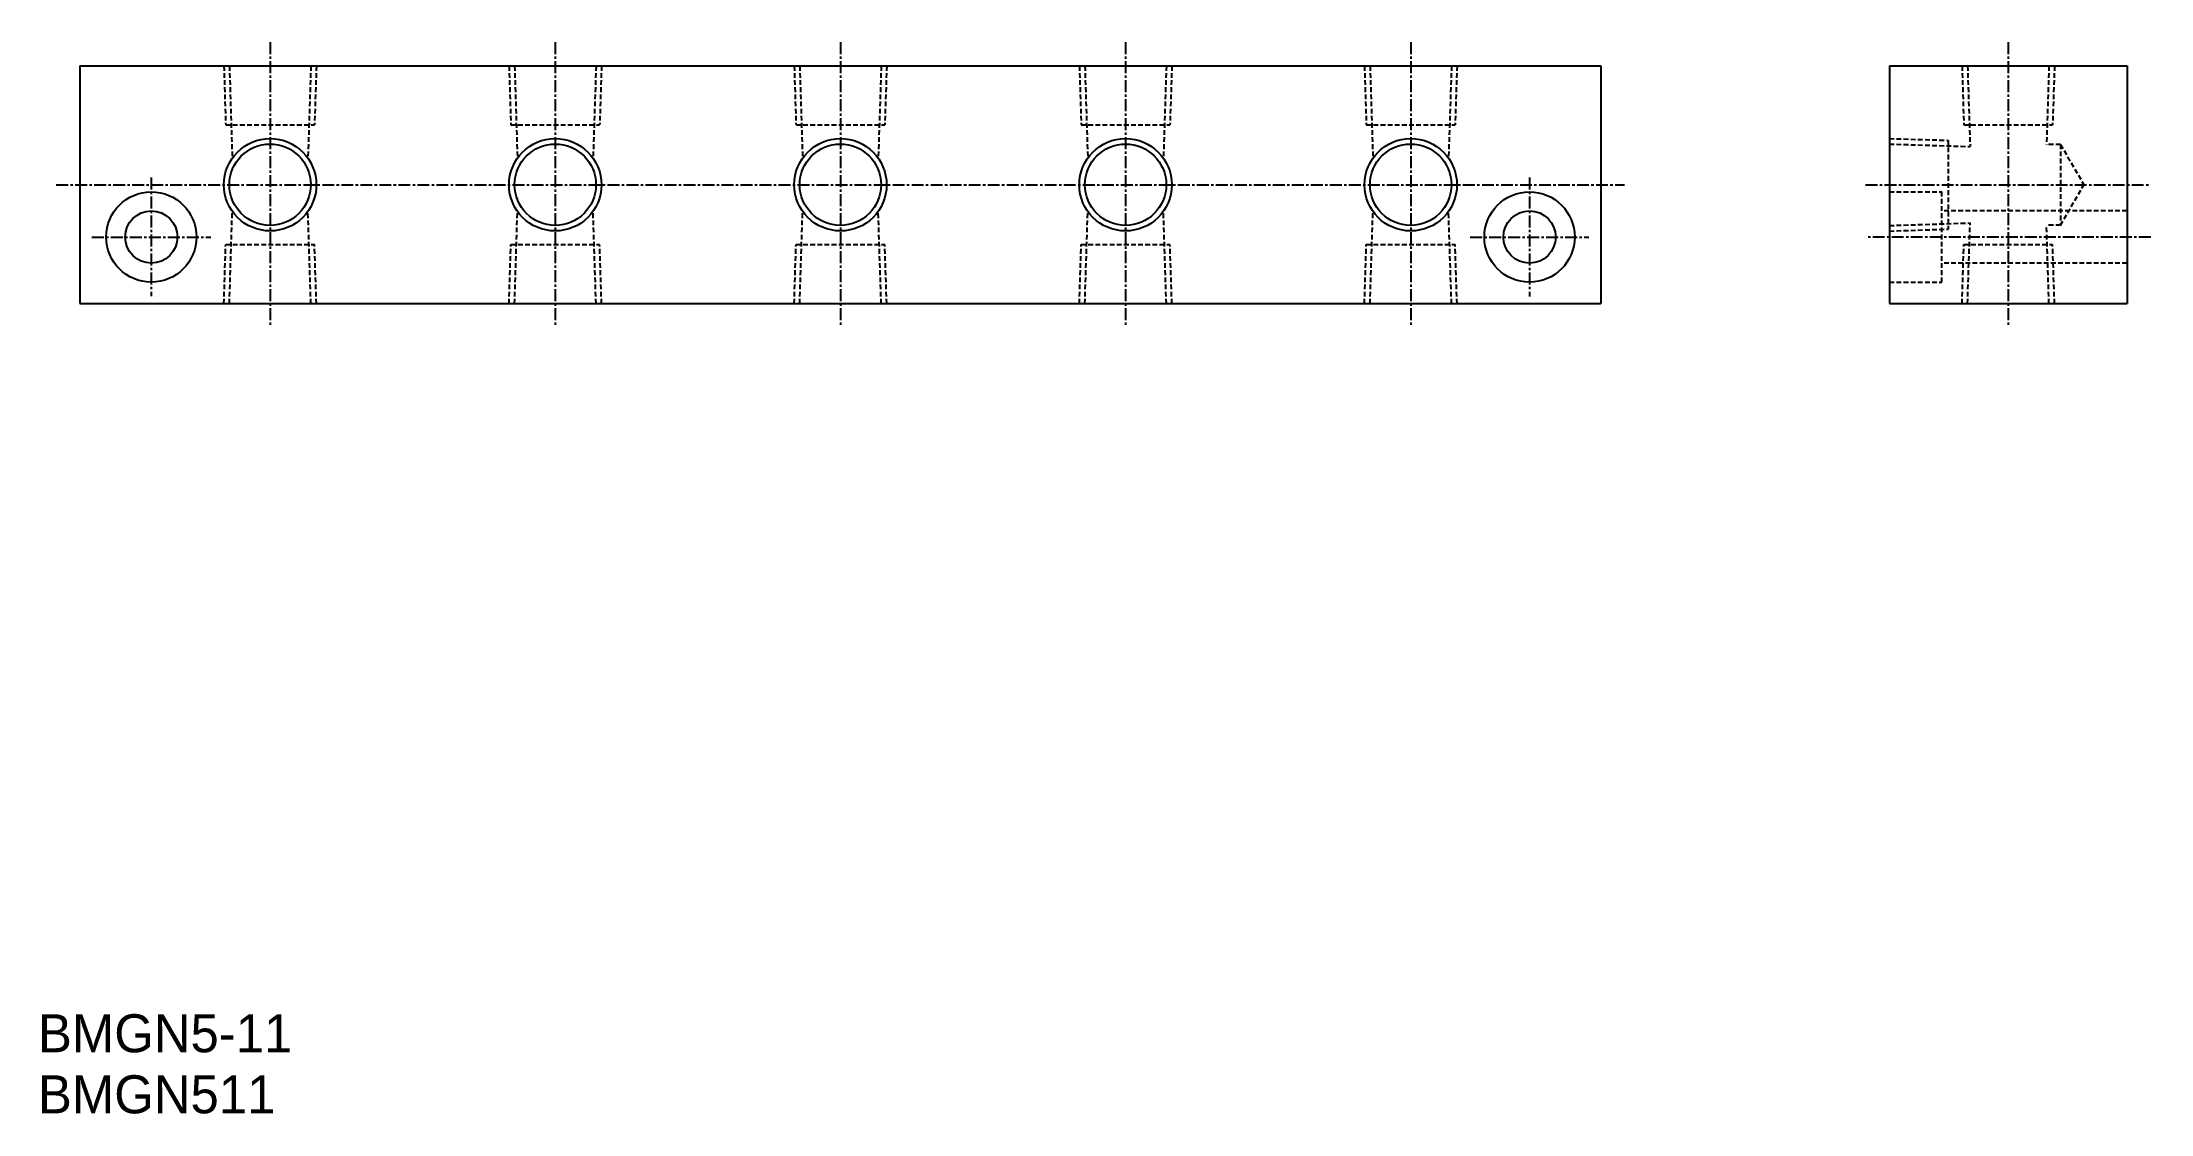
# Model space of a CAD drawing. Extents: x 3896 to 4118, y 12434 to 12547.
import ezdxf

# ---------------------------------------------------------------- set-up
doc = ezdxf.new("R2010")
doc.units = 0
doc.linetypes.add('CENTER', pattern=[2, 1.25, -0.25, 0.25, -0.25])
doc.linetypes.add('DASHED', pattern=[0.75, 0.5, -0.25])
doc.layers.get('0').update_dxf_attribs({"linetype": 'CONTINUOUS'})
doc.layers.add('CENTER', color=1, linetype='CENTER')

msp = doc.modelspace()

# ---------------------------------------------------------------- linework, layer by layer
at = {"color": 7, "linetype": 'CONTINUOUS'}
for p, q in [((3900.28, 12544.12), (4060.28, 12544.12)), ((3900.28, 12544.12), (3900.28, 12519.12)), ((4060.28, 12544.12), (4060.28, 12519.12)), ((4090.64, 12544.12), (4115.64, 12544.12)), ((4090.64, 12544.12), (4090.64, 12519.12)), ((4115.64, 12544.12), (4115.64, 12519.12)), ((3900.28, 12519.12), (4060.28, 12519.12)), ((4090.64, 12519.12), (4115.64, 12519.12))]:
    msp.add_line(p, q, dxfattribs=at)
at = {"color": 3, "linetype": 'DASHED'}
for p, q in [((3915.42, 12544.12), (3915.61, 12537.92)), ((3916, 12544.12), (3916.3, 12534.41)), ((3924.57, 12544.12), (3924.26, 12534.41)), ((3925.15, 12544.12), (3924.95, 12537.92)), ((3945.42, 12544.12), (3945.61, 12537.92)), ((3946, 12544.12), (3946.3, 12534.41)), ((3954.57, 12544.12), (3954.26, 12534.41)), ((3955.15, 12544.12), (3954.95, 12537.92)), ((3975.42, 12544.12), (3975.61, 12537.92)), ((3976, 12544.12), (3976.3, 12534.41)), ((3984.57, 12544.12), (3984.26, 12534.41)), ((3985.15, 12544.12), (3984.95, 12537.92)), ((4005.42, 12544.12), (4005.61, 12537.92)), ((4006, 12544.12), (4006.3, 12534.41)), ((4014.57, 12544.12), (4014.26, 12534.41)), ((4015.15, 12544.12), (4014.95, 12537.92)), ((4035.42, 12544.12), (4035.61, 12537.92)), ((4036, 12544.12), (4036.3, 12534.41)), ((4044.57, 12544.12), (4044.26, 12534.41)), ((4045.15, 12544.12), (4044.95, 12537.92)), ((4098.28, 12544.12), (4098.47, 12537.92)), ((4098.86, 12544.12), (4099.13, 12535.64)), ((4107.43, 12544.12), (4107.17, 12535.87)), ((4108.01, 12544.12), (4107.81, 12537.92)), ((3915.61, 12537.92), (3924.95, 12537.92)), ((3945.61, 12537.92), (3954.95, 12537.92)), ((3975.61, 12537.92), (3984.95, 12537.92)), ((4005.61, 12537.92), (4014.95, 12537.92)), ((4035.61, 12537.92), (4044.95, 12537.92)), ((4090.64, 12536.48), (4096.84, 12536.29)), ((4098.47, 12537.92), (4107.81, 12537.92)), ((4090.64, 12535.9), (4099.13, 12535.64)), ((4096.84, 12536.29), (4096.84, 12526.95)), ((4108.64, 12535.87), (4107.17, 12535.87)), ((4108.64, 12535.87), (4108.64, 12527.37)), ((4108.64, 12535.87), (4111.1, 12531.62)), ((4090.64, 12531.62), (4090.64, 12531.62)), ((4090.64, 12530.87), (4096.14, 12530.87)), ((4096.14, 12521.37), (4096.14, 12530.87)), ((4108.64, 12527.37), (4111.1, 12531.62)), ((3916, 12519.12), (3916.3, 12528.82)), ((3924.57, 12519.12), (3924.26, 12528.82)), ((3946, 12519.12), (3946.3, 12528.82)), ((3954.57, 12519.12), (3954.26, 12528.82)), ((3976, 12519.12), (3976.3, 12528.82)), ((3984.57, 12519.12), (3984.26, 12528.82)), ((4006, 12519.12), (4006.3, 12528.82)), ((4014.57, 12519.12), (4014.26, 12528.82)), ((4036, 12519.12), (4036.3, 12528.82)), ((4044.57, 12519.12), (4044.26, 12528.82)), ((4090.64, 12527.33), (4099.13, 12527.6)), ((4115.64, 12528.87), (4096.14, 12528.87)), ((4098.86, 12519.12), (4099.13, 12527.6)), ((3915.42, 12519.12), (3915.61, 12525.32)), ((3915.61, 12525.32), (3924.95, 12525.32)), ((3925.15, 12519.12), (3924.95, 12525.32)), ((3945.42, 12519.12), (3945.61, 12525.32)), ((3945.61, 12525.32), (3954.95, 12525.32)), ((3955.15, 12519.12), (3954.95, 12525.32)), ((3975.42, 12519.12), (3975.61, 12525.32)), ((3975.61, 12525.32), (3984.95, 12525.32)), ((3985.15, 12519.12), (3984.95, 12525.32)), ((4005.42, 12519.12), (4005.61, 12525.32)), ((4005.61, 12525.32), (4014.95, 12525.32)), ((4015.15, 12519.12), (4014.95, 12525.32)), ((4035.42, 12519.12), (4035.61, 12525.32)), ((4035.61, 12525.32), (4044.95, 12525.32)), ((4045.15, 12519.12), (4044.95, 12525.32)), ((4090.64, 12526.75), (4096.84, 12526.95)), ((4098.28, 12519.12), (4098.47, 12525.32)), ((4098.47, 12525.32), (4107.81, 12525.32)), ((4107.43, 12519.12), (4107.17, 12527.37)), ((4108.64, 12527.37), (4107.17, 12527.37)), ((4108.01, 12519.12), (4107.81, 12525.32)), ((4115.64, 12523.37), (4096.14, 12523.37)), ((4090.64, 12521.37), (4096.14, 12521.37))]:
    msp.add_line(p, q, dxfattribs=at)
msp.add_line((4090.64, 12537.87), (4090.64, 12537.87))
at = {"color": 3, "linetype": 'CONTINUOUS'}
for centre in [(3920.28, 12531.62), (3950.28, 12531.62), (3980.28, 12531.62), (4010.28, 12531.62), (4040.28, 12531.62)]:
    msp.add_circle(centre, 4.86, dxfattribs=at)
at = {"color": 7, "linetype": 'CONTINUOUS'}
for centre, radius in [((3920.28, 12531.62), 4.28), ((3950.28, 12531.62), 4.28), ((3980.28, 12531.62), 4.28), ((4010.28, 12531.62), 4.28), ((4040.28, 12531.62), 4.28), ((3907.78, 12526.12), 4.75), ((4052.78, 12526.12), 4.75), ((3907.78, 12526.12), 2.75), ((4052.78, 12526.12), 2.75)]:
    msp.add_circle(centre, radius, dxfattribs=at)
at = {"layer": 'CENTER', "color": 1, "linetype": 'CENTER'}
for p, q in [((3920.28, 12546.62), (3920.28, 12516.62)), ((3950.28, 12546.62), (3950.28, 12516.62)), ((3980.28, 12546.62), (3980.28, 12516.62)), ((4010.28, 12546.62), (4010.28, 12516.62)), ((4040.28, 12546.62), (4040.28, 12516.62)), ((4103.14, 12546.62), (4103.14, 12516.62)), ((3907.78, 12532.37), (3907.78, 12519.89)), ((4052.78, 12532.37), (4052.78, 12519.87)), ((3897.78, 12531.62), (4062.78, 12531.62)), ((4088.14, 12531.62), (4118.14, 12531.62)), ((3901.53, 12526.12), (3914.03, 12526.12)), ((4046.53, 12526.12), (4059.03, 12526.12)), ((4118.14, 12526.12), (4088.14, 12526.12))]:
    msp.add_line(p, q, dxfattribs=at)

# ---------------------------------------------------------------- texts
at = {"color": 7, "linetype": 'CONTINUOUS'}
for s, p in [('BMGN5-11', (3895.86, 12440.35)), ('BMGN511', (3895.86, 12433.93))]:
    msp.add_text(s, height=4, dxfattribs=at).set_placement(p)

doc.saveas('drawing.dxf')
